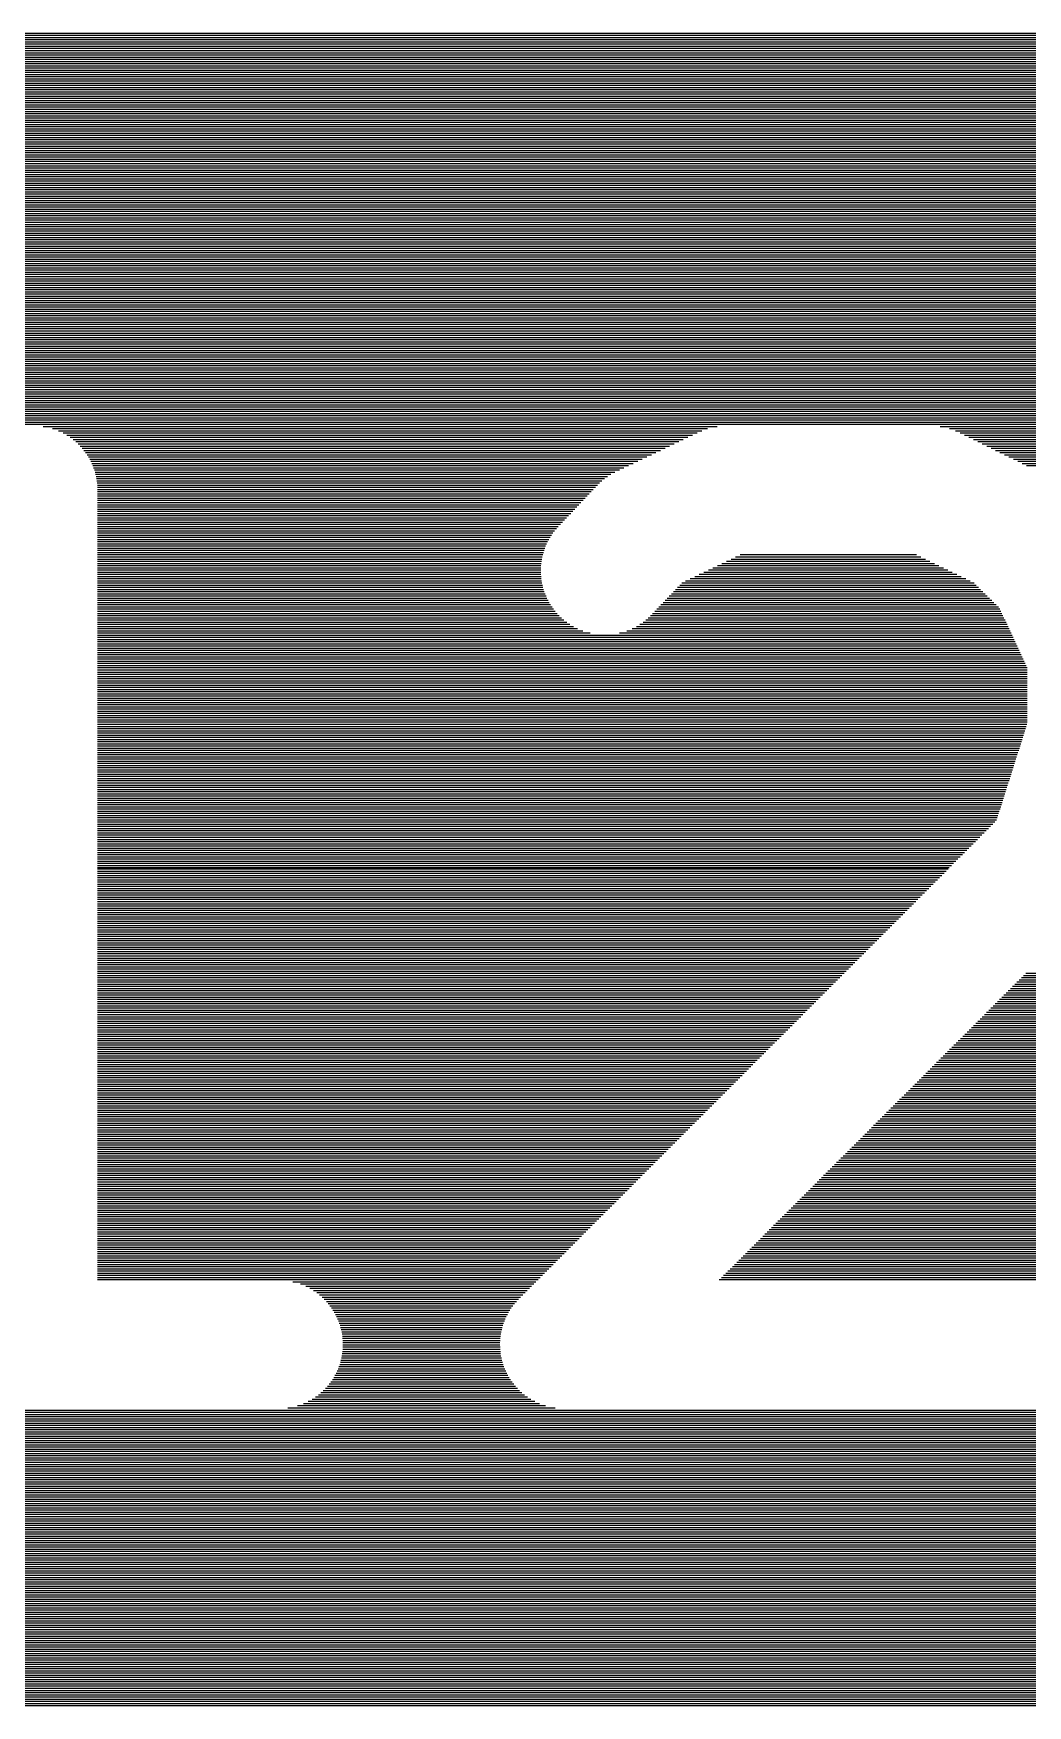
# Model space of a CAD drawing. Extents: x 0 to 5.51, y -4.5 to 2.44.
# Drawn here: x 1.506 to 2.668, y 0.486 to 2.44 of the extents above; entities that cross this region are included whole.
import ezdxf

# ---------------------------------------------------------------- set-up
doc = ezdxf.new("R2010")
doc.units = 0
doc.layers.add('Layer_1', color=7, linetype='CONTINUOUS')

msp = doc.modelspace()

# ---------------------------------------------------------------- linework, layer by layer
at = {"layer": 'Layer_1', "color": 4}
for points in [[(5.510083, 2.440439), (0.015327, 2.440439), (0.015327, 2.440439), (0.015327, 0.488576), (0.015327, 0.488576), (5.507543, 0.488576)], [(5.507543, 2.437899), (0.017867, 2.437899), (0.017867, 0.491116), (5.505003, 0.491116)], [(5.505003, 2.435359), (0.020407, 2.435359), (0.020407, 0.493656), (5.502463, 0.493656)], [(5.502463, 2.432819), (0.022947, 2.432819), (0.022947, 0.496196), (5.499923, 0.496196)], [(5.499923, 2.430279), (0.025487, 2.430279), (0.025487, 0.498736), (5.497383, 0.498736)], [(5.497383, 2.427739), (0.028027, 2.427739), (0.028027, 0.501276), (5.494843, 0.501276)], [(5.494843, 2.425199), (0.030567, 2.425199), (0.030567, 0.503816), (5.492303, 0.503816)], [(5.492303, 2.422659), (0.033107, 2.422659), (0.033107, 0.506356), (5.489763, 0.506356)], [(5.489763, 2.420119), (0.035647, 2.420119), (0.035647, 0.508896), (5.487223, 0.508896)], [(5.487223, 2.417579), (0.038187, 2.417579), (0.038187, 0.511436), (5.484683, 0.511436)], [(5.484683, 2.415039), (0.040727, 2.415039), (0.040727, 0.513976), (5.482143, 0.513976)], [(5.482143, 2.412499), (0.043267, 2.412499), (0.043267, 0.516516), (5.479603, 0.516516)], [(5.479603, 2.409959), (0.045807, 2.409959), (0.045807, 0.519056), (5.477063, 0.519056)], [(5.477063, 2.407419), (0.048347, 2.407419), (0.048347, 0.521596), (5.474523, 0.521596)], [(5.474523, 2.404879), (0.050887, 2.404879), (0.050887, 0.524136), (5.471983, 0.524136)], [(5.471983, 2.402339), (0.053427, 2.402339), (0.053427, 0.526676), (5.469443, 0.526676)], [(5.469443, 2.399799), (0.055967, 2.399799), (0.055967, 0.529216), (5.466903, 0.529216)], [(5.466903, 2.397259), (0.058507, 2.397259), (0.058507, 0.531756), (5.464363, 0.531756)], [(5.464363, 2.394719), (0.061047, 2.394719), (0.061047, 0.534296), (5.461823, 0.534296)], [(5.461823, 2.392179), (0.063587, 2.392179), (0.063587, 0.536836), (5.459283, 0.536836)], [(5.459283, 2.389639), (0.066127, 2.389639), (0.066127, 0.539376), (5.456743, 0.539376)], [(5.456743, 2.387099), (0.068667, 2.387099), (0.068667, 0.541916), (5.454203, 0.541916)], [(5.454203, 2.384559), (0.071207, 2.384559), (0.071207, 0.544456), (5.451663, 0.544456)], [(5.451663, 2.382019), (0.073747, 2.382019), (0.073747, 0.546996), (5.449123, 0.546996)], [(5.449123, 2.379479), (0.076287, 2.379479), (0.076287, 0.549536), (5.446583, 0.549536)], [(5.446583, 2.376939), (0.078827, 2.376939), (0.078827, 0.552076), (5.444043, 0.552076)], [(5.444043, 2.374399), (0.081367, 2.374399), (0.081367, 0.554616), (5.441503, 0.554616)], [(5.441503, 2.371859), (0.083907, 2.371859), (0.083907, 0.557156), (5.438963, 0.557156)], [(5.438963, 2.369319), (0.086447, 2.369319), (0.086447, 0.559696), (5.436423, 0.559696)], [(5.436423, 2.366779), (0.088987, 2.366779), (0.088987, 0.562236), (5.433883, 0.562236)], [(5.433883, 2.364239), (0.091527, 2.364239), (0.091527, 0.564776), (5.431343, 0.564776)], [(5.431343, 2.361699), (0.094067, 2.361699), (0.094067, 0.567316), (5.428803, 0.567316)], [(5.428803, 2.359159), (0.096607, 2.359159), (0.096607, 0.569856), (5.426263, 0.569856)], [(5.426263, 2.356619), (0.099147, 2.356619), (0.099147, 0.572396), (5.423723, 0.572396)], [(5.423723, 2.354079), (0.101687, 2.354079), (0.101687, 0.574936), (5.421183, 0.574936)], [(5.421183, 2.351539), (0.104227, 2.351539), (0.104227, 0.577476), (5.418643, 0.577476)], [(5.418643, 2.348999), (0.106767, 2.348999), (0.106767, 0.580016), (5.416103, 0.580016)], [(5.416103, 2.346459), (0.109307, 2.346459), (0.109307, 0.582556), (5.413563, 0.582556)], [(5.413563, 2.343919), (0.111847, 2.343919), (0.111847, 0.585096), (5.411023, 0.585096)], [(5.411023, 2.341379), (0.114387, 2.341379), (0.114387, 0.587636), (5.408483, 0.587636)], [(5.408483, 2.338839), (0.116927, 2.338839), (0.116927, 0.590176), (5.405943, 0.590176)], [(5.405943, 2.336299), (0.119467, 2.336299), (0.119467, 0.592716), (5.403403, 0.592716)], [(5.403403, 2.333759), (0.122007, 2.333759), (0.122007, 0.595256), (5.400863, 0.595256)], [(5.400863, 2.331219), (0.124547, 2.331219), (0.124547, 0.597796), (5.398323, 0.597796)], [(5.398323, 2.328679), (0.127087, 2.328679), (0.127087, 0.600336), (5.395783, 0.600336)], [(5.395783, 2.326139), (0.129627, 2.326139), (0.129627, 0.602876), (5.393243, 0.602876)], [(5.393243, 2.323599), (0.132167, 2.323599), (0.132167, 0.605416), (5.390703, 0.605416)], [(5.390703, 2.321059), (0.134707, 2.321059), (0.134707, 0.607956), (5.388163, 0.607956)], [(5.388163, 2.318519), (0.137247, 2.318519), (0.137247, 0.610496), (5.385623, 0.610496)], [(5.385623, 2.315979), (0.139787, 2.315979), (0.139787, 0.613036), (5.383083, 0.613036)], [(5.383083, 2.313439), (0.142327, 2.313439), (0.142327, 0.615576), (5.380543, 0.615576)], [(5.380543, 2.310899), (0.144867, 2.310899), (0.144867, 0.618116), (5.378003, 0.618116)], [(5.378003, 2.308359), (0.147407, 2.308359), (0.147407, 0.620656), (5.375463, 0.620656)], [(5.375463, 2.305819), (0.149947, 2.305819), (0.149947, 0.623196), (5.372923, 0.623196)], [(5.372923, 2.303279), (0.152487, 2.303279), (0.152487, 0.625736), (5.370383, 0.625736)], [(5.370383, 2.300739), (0.155027, 2.300739), (0.155027, 0.628276), (5.367843, 0.628276)], [(5.367843, 2.298199), (0.157567, 2.298199), (0.157567, 0.630816), (5.365303, 0.630816)], [(5.365303, 2.295659), (0.160107, 2.295659), (0.160107, 0.633356), (5.362763, 0.633356)], [(5.362763, 2.293119), (0.162647, 2.293119), (0.162647, 0.635896), (5.360223, 0.635896)], [(5.360223, 2.290579), (0.165187, 2.290579), (0.165187, 0.638436), (5.357683, 0.638436)], [(5.357683, 2.288039), (0.167727, 2.288039), (0.167727, 0.640976), (5.355143, 0.640976)], [(5.355143, 2.285499), (0.170267, 2.285499), (0.170267, 0.643516), (5.352603, 0.643516)], [(5.352603, 2.282959), (0.172807, 2.282959), (0.172807, 0.646056), (5.350063, 0.646056)], [(5.350063, 2.280419), (0.175347, 2.280419), (0.175347, 0.648596), (5.347523, 0.648596)], [(5.347523, 2.277879), (0.177887, 2.277879), (0.177887, 0.651136), (5.344983, 0.651136)], [(5.344983, 2.275339), (0.180427, 2.275339), (0.180427, 0.653676), (5.342443, 0.653676)], [(5.342443, 1.913897), (5.342443, 2.272799), (0.182967, 2.272799), (0.182967, 0.656216), (5.339903, 0.656216), (5.339903, 0.887277)], [(5.339903, 1.927064), (5.339903, 2.270259), (0.185507, 2.270259), (0.185507, 0.658756), (5.337363, 0.658756), (5.337363, 0.879896)], [(5.337363, 1.934445), (5.337363, 2.267719), (0.188047, 2.267719), (0.188047, 0.661296), (5.334823, 0.661296), (5.334823, 0.874272)], [(5.334823, 1.940066), (5.334823, 2.265179), (0.190587, 2.265179), (0.190587, 0.663836), (5.332283, 0.663836), (5.332283, 0.869632)], [(5.332283, 1.944707), (5.332283, 2.262639), (0.193127, 2.262639), (0.193127, 0.666376), (5.329743, 0.666376), (5.329743, 0.865652)], [(5.329743, 1.948687), (5.329743, 2.260099), (0.195667, 2.260099), (0.195667, 1.921682)], [(5.327203, 1.952182), (5.327203, 2.257559), (0.198207, 2.257559), (0.198207, 1.930955)], [(5.324663, 1.955294), (5.324663, 2.255019), (0.200747, 2.255019), (0.200747, 1.937361)], [(5.322123, 1.958093), (5.322123, 2.252479), (0.203287, 2.252479), (0.203287, 1.942472)], [(5.319583, 1.960628), (5.319583, 2.249939), (0.205827, 2.249939), (0.205827, 1.946777)], [(5.317043, 1.962934), (5.317043, 2.247399), (0.208367, 2.247399), (0.208367, 1.950521)], [(5.314503, 1.965042), (5.314503, 2.244859), (0.210907, 2.244859), (0.210907, 1.953833)], [(5.311963, 1.96697), (5.311963, 2.242319), (0.213447, 2.242319), (0.213447, 1.956797)], [(5.309423, 1.968738), (5.309423, 2.239779), (0.215987, 2.239779), (0.215987, 1.959477)], [(5.306883, 1.970351), (5.306883, 2.237239), (0.218527, 2.237239), (0.218527, 1.96191)], [(5.304343, 1.971824), (5.304343, 2.234699), (0.221067, 2.234699), (0.221067, 1.96413)], [(5.301803, 1.973173), (5.301803, 2.232159), (0.223607, 2.232159), (0.223607, 1.966157)], [(5.299263, 1.974397), (5.299263, 2.229619), (0.226147, 2.229619), (0.226147, 1.968014)], [(5.296723, 1.97551), (5.296723, 2.227079), (0.228687, 2.227079), (0.228687, 1.969713)], [(5.294183, 1.97651), (5.294183, 2.224539), (0.231227, 2.224539), (0.231227, 1.97127)], [(5.291643, 1.977407), (5.291643, 2.221999), (0.233767, 2.221999), (0.233767, 1.972693)], [(5.289103, 1.978202), (5.289103, 2.219459), (0.236307, 2.219459), (0.236307, 1.973988)], [(5.286563, 1.978898), (5.286563, 2.216919), (0.238847, 2.216919), (0.238847, 1.975167)], [(5.284023, 1.979497), (5.284023, 2.214379), (0.241387, 2.214379), (0.241387, 1.976233)], [(5.281483, 1.980008), (5.281483, 2.211839), (0.243927, 2.211839), (0.243927, 1.977191)], [(5.278943, 1.980424), (5.278943, 2.209299), (0.246467, 2.209299), (0.246467, 1.978047)], [(5.276403, 1.980752), (5.276403, 2.206759), (0.249007, 2.206759), (0.249007, 1.978801)], [(5.273863, 1.980991), (5.273863, 2.204219), (0.251547, 2.204219), (0.251547, 1.979462)], [(5.271323, 1.981146), (5.271323, 2.201679), (0.254087, 2.201679), (0.254087, 1.980028)], [(5.268783, 1.981212), (5.268783, 2.199139), (0.256627, 2.199139), (0.256627, 1.980503)], [(5.266243, 1.981192), (5.266243, 2.196599), (0.259167, 2.196599), (0.259167, 1.980887)], [(5.263703, 1.981087), (5.263703, 2.194059), (0.261707, 2.194059), (0.261707, 1.981184)], [(5.261163, 1.980897), (5.261163, 2.191519), (0.264247, 2.191519), (0.264247, 1.981392)], [(5.258623, 1.980618), (5.258623, 2.188979), (0.266787, 2.188979), (0.266787, 1.981517)], [(5.256083, 1.980252), (5.256083, 2.186439), (0.269327, 2.186439), (0.269327, 1.981552)], [(5.253543, 1.979797), (5.253543, 2.183899), (0.271867, 2.183899), (0.271867, 1.981552)], [(5.251003, 1.979254), (5.251003, 2.181359), (0.274407, 2.181359), (0.274407, 1.981552)], [(5.248463, 1.978616), (5.248463, 2.178819), (0.276947, 2.178819), (0.276947, 1.981552)], [(5.245923, 1.977882), (5.245923, 2.176279), (0.279487, 2.176279), (0.279487, 1.981552)], [(5.243383, 1.977051), (5.243383, 2.173739), (0.282027, 2.173739), (0.282027, 1.981552)], [(5.240843, 1.976119), (5.240843, 2.171199), (0.284567, 2.171199), (0.284567, 1.981552)], [(5.238303, 1.97508), (5.238303, 2.168659), (0.287107, 2.168659), (0.287107, 1.981552)], [(5.235763, 1.973932), (5.235763, 2.166119), (0.289647, 2.166119), (0.289647, 1.981552)], [(5.233223, 1.972665), (5.233223, 2.163579), (0.292187, 2.163579), (0.292187, 1.981552)], [(5.230683, 1.971275), (5.230683, 2.161039), (0.294727, 2.161039), (0.294727, 1.981552)], [(5.228143, 1.969754), (5.228143, 2.158499), (0.297267, 2.158499), (0.297267, 1.981552)], [(5.225603, 1.96809), (5.225603, 2.155959), (0.299807, 2.155959), (0.299807, 1.981552)], [(5.223063, 1.966269), (5.223063, 2.153419), (0.302347, 2.153419), (0.302347, 1.981552)], [(5.220523, 1.964283), (5.220523, 2.150879), (0.304887, 2.150879), (0.304887, 1.981552)], [(5.217983, 1.962106), (5.217983, 2.148339), (0.307427, 2.148339), (0.307427, 1.981552)], [(5.215443, 1.959721), (5.215443, 2.145799), (0.309967, 2.145799), (0.309967, 1.981552)], [(5.212903, 1.957095), (5.212903, 2.143259), (0.312507, 2.143259), (0.312507, 1.981552)], [(5.210363, 1.954191), (5.210363, 2.140719), (0.315047, 2.140719), (0.315047, 1.981552)], [(5.207823, 1.950955), (5.207823, 2.138179), (0.317587, 2.138179), (0.317587, 1.981552)], [(5.205283, 1.947321), (5.205283, 2.135639), (0.320127, 2.135639), (0.320127, 1.981552)], [(5.202743, 1.943516), (5.202743, 2.133099), (0.322667, 2.133099), (0.322667, 1.981552)], [(5.200203, 1.939711), (5.200203, 2.130559), (0.325207, 2.130559), (0.325207, 1.981552)], [(5.197663, 1.935906), (5.197663, 2.128019), (0.327747, 2.128019), (0.327747, 1.981552)], [(5.195123, 1.932101), (5.195123, 2.125479), (0.330287, 2.125479), (0.330287, 1.981552)], [(5.192583, 1.928296), (5.192583, 2.122939), (0.332827, 2.122939), (0.332827, 1.981552)], [(5.190043, 1.924491), (5.190043, 2.120399), (0.335367, 2.120399), (0.335367, 1.981552)], [(5.187503, 1.920686), (5.187503, 2.117859), (0.337907, 2.117859), (0.337907, 1.981552)], [(5.184963, 1.916881), (5.184963, 2.115319), (0.340447, 2.115319), (0.340447, 1.981552)], [(5.182423, 1.913076), (5.182423, 2.112779), (0.342987, 2.112779), (0.342987, 1.981552)], [(5.179883, 1.909269), (5.179883, 2.110239), (0.345527, 2.110239), (0.345527, 1.981552)], [(5.177343, 1.905464), (5.177343, 2.107699), (0.348067, 2.107699), (0.348067, 1.981552)], [(5.174803, 1.901659), (5.174803, 2.105159), (0.350607, 2.105159), (0.350607, 1.981552)], [(5.172263, 1.897854), (5.172263, 2.102619), (0.353147, 2.102619), (0.353147, 1.981552)], [(5.169723, 1.894049), (5.169723, 2.100079), (0.355687, 2.100079), (0.355687, 1.981552)], [(5.167183, 1.890244), (5.167183, 2.097539), (0.358227, 2.097539), (0.358227, 1.981552)], [(5.164643, 1.886439), (5.164643, 2.094999), (0.360767, 2.094999), (0.360767, 1.981552)], [(5.162103, 1.882634), (5.162103, 2.092459), (0.363307, 2.092459), (0.363307, 1.981552)], [(5.159563, 1.87883), (5.159563, 2.089919), (0.365847, 2.089919), (0.365847, 1.981552)], [(5.157023, 1.875025), (5.157023, 2.087379), (0.368387, 2.087379), (0.368387, 1.981552)], [(5.154483, 1.87122), (5.154483, 2.084839), (0.370927, 2.084839), (0.370927, 1.981552)], [(5.151943, 1.867415), (5.151943, 2.082299), (0.373467, 2.082299), (0.373467, 1.981552)], [(5.149403, 1.863607), (5.149403, 2.079759), (0.376007, 2.079759), (0.376007, 1.981552)], [(5.146863, 1.859802), (5.146863, 2.077219), (0.378547, 2.077219), (0.378547, 1.981552)], [(5.144323, 1.855998), (5.144323, 2.074679), (0.381087, 2.074679), (0.381087, 1.981552)], [(5.141783, 1.852193), (5.141783, 2.072139), (0.383627, 2.072139), (0.383627, 1.981552)], [(5.139243, 1.848388), (5.139243, 2.069599), (0.386167, 2.069599), (0.386167, 1.981552)], [(5.136703, 1.844583), (5.136703, 2.067059), (0.388707, 2.067059), (0.388707, 1.981552)], [(5.134163, 1.840778), (5.134163, 2.064519), (0.391247, 2.064519), (0.391247, 1.981552)], [(5.131623, 1.836973), (5.131623, 2.061979), (0.393787, 2.061979), (0.393787, 1.981552)], [(5.129083, 1.833168), (5.129083, 2.059439), (0.396327, 2.059439), (0.396327, 1.981552)], [(5.126543, 1.829363), (5.126543, 2.056899), (0.398867, 2.056899), (0.398867, 1.981552)], [(5.124003, 1.825558), (5.124003, 2.054359), (0.401407, 2.054359), (0.401407, 1.981552)], [(5.121463, 1.821751), (5.121463, 2.051819), (0.403947, 2.051819), (0.403947, 1.981552)], [(5.118923, 1.817946), (5.118923, 2.049279), (0.406487, 2.049279), (0.406487, 1.981552)], [(5.116383, 1.814141), (5.116383, 2.046739), (0.409027, 2.046739), (0.409027, 1.981552)], [(5.113843, 1.810336), (5.113843, 2.044199), (0.411567, 2.044199), (0.411567, 1.981552)], [(5.111303, 1.806531), (5.111303, 2.041659), (0.414107, 2.041659), (0.414107, 1.981552)], [(5.108763, 1.802726), (5.108763, 2.039119), (0.416647, 2.039119), (0.416647, 1.981552)], [(5.106223, 1.798921), (5.106223, 2.036579), (0.419187, 2.036579), (0.419187, 1.981552)], [(5.103683, 1.795116), (5.103683, 2.034039), (0.421727, 2.034039), (0.421727, 1.981552)], [(5.101143, 1.791311), (5.101143, 2.031499), (0.424267, 2.031499), (0.424267, 1.981552)], [(5.098603, 1.787506), (5.098603, 2.028959), (0.426807, 2.028959), (0.426807, 1.981552)], [(5.096063, 1.783701), (5.096063, 2.026419), (0.429347, 2.026419), (0.429347, 1.981552)], [(5.093523, 1.779897), (5.093523, 2.023879), (0.431887, 2.023879), (0.431887, 1.981552)], [(5.090983, 1.776089), (5.090983, 2.021339), (0.434427, 2.021339), (0.434427, 1.981552)], [(5.088443, 1.772284), (5.088443, 2.018799), (0.436967, 2.018799), (0.436967, 1.981552)], [(5.085903, 1.768479), (5.085903, 2.016259), (0.439507, 2.016259), (0.439507, 1.981552)], [(5.083363, 1.764674), (5.083363, 2.013719), (0.442047, 2.013719), (0.442047, 1.981552)], [(5.080823, 1.760869), (5.080823, 2.011179), (0.444587, 2.011179), (0.444587, 1.981552)], [(5.078283, 1.757065), (5.078283, 2.008639), (0.447127, 2.008639), (0.447127, 1.981552)], [(5.075743, 1.75326), (5.075743, 2.006099), (0.449667, 2.006099), (0.449667, 1.981552)], [(5.073203, 1.749455), (5.073203, 2.003559), (0.452207, 2.003559), (0.452207, 1.981552)], [(5.070663, 1.74565), (5.070663, 2.001019), (0.454747, 2.001019), (0.454747, 1.981552)], [(5.068123, 1.741845), (5.068123, 1.998479), (0.457287, 1.998479), (0.457287, 1.981552)], [(5.065583, 1.73804), (5.065583, 1.995939), (0.459827, 1.995939), (0.459827, 1.981552)], [(5.063043, 1.734232), (5.063043, 1.993399), (0.462367, 1.993399), (0.462367, 1.981552)], [(5.060503, 1.730428), (5.060503, 1.990859), (0.464907, 1.990859), (0.464907, 1.981552)], [(5.057963, 1.726623), (5.057963, 1.988319), (0.467447, 1.988319), (0.467447, 1.981552)], [(5.055423, 1.722818), (5.055423, 1.985779), (0.469987, 1.985779), (0.469987, 1.981552)], [(5.052883, 1.719013), (5.052883, 1.983239), (0.472527, 1.983239), (0.472527, 1.981552)], [(2.3053, 1.980699), (1.517409, 1.980699)], [(2.294276, 1.978159), (1.528425, 1.978159)], [(2.287344, 1.975619), (1.535357, 1.975619)], [(3.780623, 1.980699), (2.565868, 1.980699)], [(3.769599, 1.978159), (2.576892, 1.978159)], [(3.762665, 1.975619), (2.5838, 1.975619)], [(2.28184, 1.973079), (1.540749, 1.973079)], [(2.276501, 1.970539), (1.545245, 1.970539)], [(2.271164, 1.967999), (1.549124, 1.967999)], [(2.265828, 1.965459), (1.552543, 1.965459)], [(2.260491, 1.962919), (1.555596, 1.962919)], [(2.255155, 1.960379), (1.558347, 1.960379)], [(2.249816, 1.957839), (1.560843, 1.957839)], [(2.244479, 1.955299), (1.563119, 1.955299)], [(3.75728, 1.973079), (2.589261, 1.973079)], [(3.752784, 1.970539), (2.594443, 1.970539)], [(3.748898, 1.967999), (2.59965, 1.967999)], [(3.745495, 1.965459), (2.604832, 1.965459)], [(3.742421, 1.962919), (2.610039, 1.962919)], [(3.739678, 1.960379), (2.61522, 1.960379)], [(3.737189, 1.957839), (2.620427, 1.957839)], [(3.734903, 1.955299), (2.625609, 1.955299)], [(2.239143, 1.952759), (1.565197, 1.952759)], [(2.233806, 1.950219), (1.567097, 1.950219)], [(2.228467, 1.947679), (1.568839, 1.947679)], [(2.223131, 1.945139), (1.570432, 1.945139)], [(2.217794, 1.942599), (1.57189, 1.942599)], [(2.212457, 1.940059), (1.573221, 1.940059)], [(2.207118, 1.937519), (1.57443, 1.937519)], [(2.201782, 1.934979), (1.575525, 1.934979)], [(3.73282, 1.952759), (2.630816, 1.952759)], [(3.73094, 1.950219), (2.635997, 1.950219)], [(3.729188, 1.947679), (2.641204, 1.947679)], [(3.727588, 1.945139), (2.646386, 1.945139)], [(3.72614, 1.942599), (2.651593, 1.942599)], [(3.724819, 1.940059), (2.656775, 1.940059)], [(3.7236, 1.937519), (2.661982, 1.937519)], [(3.722508, 1.934979), (2.667163, 1.934979)], [(2.196445, 1.932439), (1.576513, 1.932439)], [(2.191109, 1.929899), (1.577394, 1.929899)], [(2.185831, 1.927359), (1.578176, 1.927359)], [(2.181238, 1.924819), (1.578862, 1.924819)], [(2.177289, 1.922279), (1.579454, 1.922279)], [(2.173819, 1.919739), (1.579954, 1.919739)], [(2.17072, 1.917199), (1.580363, 1.917199)], [(2.167934, 1.914659), (1.580683, 1.914659)], [(2.165406, 1.912119), (1.580914, 1.912119)], [(2.163001, 1.909579), (1.581062, 1.909579)], [(2.160596, 1.907039), (1.58112, 1.907039)], [(2.15819, 1.904499), (1.581123, 1.904499)], [(2.155788, 1.901959), (1.581123, 1.901959)], [(2.153382, 1.899419), (1.581123, 1.899419)], [(2.150977, 1.896879), (1.581123, 1.896879)], [(2.148571, 1.894339), (1.581123, 1.894339)], [(2.146166, 1.891799), (1.581123, 1.891799)], [(2.143763, 1.889259), (1.581123, 1.889259)], [(2.141358, 1.886719), (1.581123, 1.886719)], [(2.138952, 1.884179), (1.581123, 1.884179)], [(2.136547, 1.881639), (1.581123, 1.881639)], [(2.134142, 1.879099), (1.581123, 1.879099)], [(2.131736, 1.876559), (1.581123, 1.876559)], [(2.129333, 1.874019), (1.581123, 1.874019)], [(2.126928, 1.871479), (1.581123, 1.871479)], [(2.124523, 1.868939), (1.581123, 1.868939)], [(2.122117, 1.866399), (1.581123, 1.866399)], [(2.119712, 1.863859), (1.581123, 1.863859)], [(2.117416, 1.861319), (1.581123, 1.861319)], [(2.115315, 1.858779), (1.581123, 1.858779)], [(2.113392, 1.856239), (1.581123, 1.856239)], [(2.11163, 1.853699), (1.581123, 1.853699)], [(2.110019, 1.851159), (1.581123, 1.851159)], [(2.108546, 1.848619), (1.581123, 1.848619)], [(2.107202, 1.846079), (1.581123, 1.846079)], [(2.105981, 1.843539), (1.581123, 1.843539)], [(2.104873, 1.840999), (1.581123, 1.840999)], [(2.103878, 1.838459), (1.581123, 1.838459)], [(2.102986, 1.835919), (1.581123, 1.835919)], [(2.102196, 1.833379), (1.581123, 1.833379)], [(2.101503, 1.830839), (1.581123, 1.830839)], [(2.100906, 1.828299), (1.581123, 1.828299)], [(2.1004, 1.825759), (1.581123, 1.825759)], [(2.099984, 1.823219), (1.581123, 1.823219)], [(2.099659, 1.820679), (1.581123, 1.820679)], [(2.099417, 1.818139), (1.581123, 1.818139)], [(2.564547, 1.818139), (2.305706, 1.818139)], [(2.559315, 1.820679), (2.311027, 1.820679)], [(2.554067, 1.823219), (2.316349, 1.823219)], [(2.548827, 1.825759), (2.32167, 1.825759)], [(2.543587, 1.828299), (2.326991, 1.828299)], [(2.538345, 1.830839), (2.332312, 1.830839)], [(2.099265, 1.815599), (1.581123, 1.815599)], [(2.099199, 1.813059), (1.581123, 1.813059)], [(2.099217, 1.810519), (1.581123, 1.810519)], [(2.099321, 1.807979), (1.581123, 1.807979)], [(2.099509, 1.805439), (1.581123, 1.805439)], [(2.099786, 1.802899), (1.581123, 1.802899)], [(2.100149, 1.800359), (1.581123, 1.800359)], [(2.601225, 1.800359), (2.268454, 1.800359)], [(2.595992, 1.802899), (2.273776, 1.802899)], [(2.59076, 1.805439), (2.279097, 1.805439)], [(2.585502, 1.807979), (2.284421, 1.807979)], [(2.58027, 1.810519), (2.289742, 1.810519)], [(2.575037, 1.813059), (2.295063, 1.813059)], [(2.56978, 1.815599), (2.300385, 1.815599)], [(2.100603, 1.797819), (1.581123, 1.797819)], [(2.101147, 1.795279), (1.581123, 1.795279)], [(2.101785, 1.792739), (1.581123, 1.792739)], [(2.102516, 1.790199), (1.581123, 1.790199)], [(2.103347, 1.787659), (1.581123, 1.787659)], [(2.104281, 1.785119), (1.581123, 1.785119)], [(2.10532, 1.782579), (1.581123, 1.782579)], [(2.106473, 1.780039), (1.581123, 1.780039)], [(2.623729, 1.780039), (2.246989, 1.780039)], [(2.621138, 1.782579), (2.249425, 1.782579)], [(2.618573, 1.785119), (2.25186, 1.785119)], [(2.615982, 1.787659), (2.254296, 1.787659)], [(2.613391, 1.790199), (2.256732, 1.790199)], [(2.610801, 1.792739), (2.259168, 1.792739)], [(2.608235, 1.795279), (2.261604, 1.795279)], [(2.605644, 1.797819), (2.26404, 1.797819)], [(2.107743, 1.777499), (1.581123, 1.777499)], [(2.109138, 1.774959), (1.581123, 1.774959)], [(2.110664, 1.772419), (1.581123, 1.772419)], [(2.112336, 1.769879), (1.581123, 1.769879)], [(2.114162, 1.767339), (1.581123, 1.767339)], [(2.116156, 1.764799), (1.581123, 1.764799)], [(2.118338, 1.762259), (1.581123, 1.762259)], [(2.120728, 1.759719), (1.581123, 1.759719)], [(2.639477, 1.759719), (2.227497, 1.759719)], [(2.638309, 1.762259), (2.22994, 1.762259)], [(2.637115, 1.764799), (2.232376, 1.764799)], [(2.635921, 1.767339), (2.234812, 1.767339)], [(2.634067, 1.769879), (2.237248, 1.769879)], [(2.631476, 1.772419), (2.239684, 1.772419)], [(2.628911, 1.774959), (2.24212, 1.774959)], [(2.62632, 1.777499), (2.244553, 1.777499)], [(2.123354, 1.757179), (1.581123, 1.757179)], [(2.12626, 1.754639), (1.581123, 1.754639)], [(2.129496, 1.752099), (1.581123, 1.752099)], [(2.133141, 1.749559), (1.581123, 1.749559)], [(2.137319, 1.747019), (1.581123, 1.747019)], [(2.142247, 1.744479), (1.581123, 1.744479)], [(2.148348, 1.741939), (1.581123, 1.741939)], [(2.647783, 1.741939), (2.199864, 1.741939)], [(2.646589, 1.744479), (2.205973, 1.744479)], [(2.645421, 1.747019), (2.210905, 1.747019)], [(2.644227, 1.749559), (2.215086, 1.749559)], [(2.643033, 1.752099), (2.218734, 1.752099)], [(2.641865, 1.754639), (2.221967, 1.754639)], [(2.640671, 1.757179), (2.22487, 1.757179)], [(2.156837, 1.739399), (1.581123, 1.739399)], [(2.650145, 1.736859), (1.581123, 1.736859)], [(2.651339, 1.734319), (1.581123, 1.734319)], [(2.652533, 1.731779), (1.581123, 1.731779)], [(2.653701, 1.729239), (1.581123, 1.729239)], [(2.654895, 1.726699), (1.581123, 1.726699)], [(2.656089, 1.724159), (1.581123, 1.724159)], [(2.657257, 1.721619), (1.581123, 1.721619)], [(2.648977, 1.739399), (2.191365, 1.739399)], [(2.658451, 1.719079), (1.581123, 1.719079)], [(2.659645, 1.716539), (1.581123, 1.716539)], [(2.660813, 1.713999), (1.581123, 1.713999)], [(2.662007, 1.711459), (1.581123, 1.711459)], [(2.663201, 1.708919), (1.581123, 1.708919)], [(2.664369, 1.706379), (1.581123, 1.706379)], [(2.665563, 1.703839), (1.581123, 1.703839)], [(2.666757, 1.701299), (1.581123, 1.701299)], [(2.667874, 1.698759), (1.581123, 1.698759)], [(2.667874, 1.696219), (1.581123, 1.696219)], [(2.667874, 1.693679), (1.581123, 1.693679)], [(2.667874, 1.691139), (1.581123, 1.691139)], [(2.667874, 1.688599), (1.581123, 1.688599)], [(2.667874, 1.686059), (1.581123, 1.686059)], [(2.667874, 1.683519), (1.581123, 1.683519)], [(2.667874, 1.680979), (1.581123, 1.680979)], [(2.667874, 1.678439), (1.581123, 1.678439)], [(2.667874, 1.675899), (1.581123, 1.675899)], [(2.667874, 1.673359), (1.581123, 1.673359)], [(2.667874, 1.670819), (1.581123, 1.670819)], [(2.667874, 1.668279), (1.581123, 1.668279)], [(2.667874, 1.665739), (1.581123, 1.665739)], [(2.667874, 1.663199), (1.581123, 1.663199)], [(2.667874, 1.660659), (1.581123, 1.660659)], [(2.667874, 1.658119), (1.581123, 1.658119)], [(2.667874, 1.655579), (1.581123, 1.655579)], [(2.667874, 1.653039), (1.581123, 1.653039)], [(2.667874, 1.650499), (1.581123, 1.650499)], [(2.667874, 1.647959), (1.581123, 1.647959)], [(2.667874, 1.645419), (1.581123, 1.645419)], [(2.667874, 1.642879), (1.581123, 1.642879)], [(2.667874, 1.640339), (1.581123, 1.640339)], [(2.667874, 1.637799), (1.581123, 1.637799)], [(2.667874, 1.635259), (1.581123, 1.635259)], [(2.667544, 1.632719), (1.581123, 1.632719)], [(2.666731, 1.630179), (1.581123, 1.630179)], [(2.665919, 1.627639), (1.581123, 1.627639)], [(2.665106, 1.625099), (1.581123, 1.625099)], [(2.664318, 1.622559), (1.581123, 1.622559)], [(2.663506, 1.620019), (1.581123, 1.620019)], [(2.662693, 1.617479), (1.581123, 1.617479)], [(2.66188, 1.614939), (1.581123, 1.614939)], [(2.661067, 1.612399), (1.581123, 1.612399)], [(2.66028, 1.609859), (1.581123, 1.609859)], [(2.659467, 1.607319), (1.581123, 1.607319)], [(2.658654, 1.604779), (1.581123, 1.604779)], [(2.657841, 1.602239), (1.581123, 1.602239)], [(2.657029, 1.599699), (1.581123, 1.599699)], [(2.656216, 1.597159), (1.581123, 1.597159)], [(2.655428, 1.594619), (1.581123, 1.594619)], [(2.654616, 1.592079), (1.581123, 1.592079)], [(2.653803, 1.589539), (1.581123, 1.589539)], [(2.65299, 1.586999), (1.581123, 1.586999)], [(2.652177, 1.584459), (1.581123, 1.584459)], [(2.65139, 1.581919), (1.581123, 1.581919)], [(2.650577, 1.579379), (1.581123, 1.579379)], [(2.649764, 1.576839), (1.581123, 1.576839)], [(2.648951, 1.574299), (1.581123, 1.574299)], [(2.648139, 1.571759), (1.581123, 1.571759)], [(2.647326, 1.569219), (1.581123, 1.569219)], [(2.646538, 1.566679), (1.581123, 1.566679)], [(2.645726, 1.564139), (1.581123, 1.564139)], [(2.644913, 1.561599), (1.581123, 1.561599)], [(2.6441, 1.559059), (1.581123, 1.559059)], [(2.643287, 1.556519), (1.581123, 1.556519)], [(2.6425, 1.553979), (1.581123, 1.553979)], [(2.641687, 1.551439), (1.581123, 1.551439)], [(2.640874, 1.548899), (1.581123, 1.548899)], [(2.640061, 1.546359), (1.581123, 1.546359)], [(2.639249, 1.543819), (1.581123, 1.543819)], [(2.638436, 1.541279), (1.581123, 1.541279)], [(2.637648, 1.538739), (1.581123, 1.538739)], [(2.636836, 1.536199), (1.581123, 1.536199)], [(2.636023, 1.533659), (1.581123, 1.533659)], [(2.63521, 1.531119), (1.581123, 1.531119)], [(2.634397, 1.528579), (1.581123, 1.528579)], [(2.63361, 1.526039), (1.581123, 1.526039)], [(2.632797, 1.523499), (1.581123, 1.523499)], [(2.631984, 1.520959), (1.581123, 1.520959)], [(2.630028, 1.518419), (1.581123, 1.518419)], [(2.627514, 1.515879), (1.581123, 1.515879)], [(2.624974, 1.513339), (1.581123, 1.513339)], [(2.622434, 1.510799), (1.581123, 1.510799)], [(2.619894, 1.508259), (1.581123, 1.508259)], [(2.617354, 1.505719), (1.581123, 1.505719)], [(2.614814, 1.503179), (1.581123, 1.503179)], [(2.612274, 1.500639), (1.581123, 1.500639)], [(2.609734, 1.498099), (1.581123, 1.498099)], [(2.607194, 1.495559), (1.581123, 1.495559)], [(2.604654, 1.493019), (1.581123, 1.493019)], [(2.602114, 1.490479), (1.581123, 1.490479)], [(2.599599, 1.487939), (1.581123, 1.487939)], [(2.597059, 1.485399), (1.581123, 1.485399)], [(2.594519, 1.482859), (1.581123, 1.482859)], [(2.591979, 1.480319), (1.581123, 1.480319)], [(2.589439, 1.477779), (1.581123, 1.477779)], [(2.586899, 1.475239), (1.581123, 1.475239)], [(2.584359, 1.472699), (1.581123, 1.472699)], [(2.581819, 1.470159), (1.581123, 1.470159)], [(2.579279, 1.467619), (1.581123, 1.467619)], [(2.576739, 1.465079), (1.581123, 1.465079)], [(1.581123, 1.463936), (2.575596, 1.463936)], [(1.581123, 1.461396), (2.573082, 1.461396)], [(1.581123, 1.458856), (2.570542, 1.458856)], [(1.581123, 1.456316), (2.568002, 1.456316)], [(1.581123, 1.453776), (2.565462, 1.453776)], [(1.581123, 1.451236), (2.562922, 1.451236)], [(1.581123, 1.448696), (2.560382, 1.448696)], [(1.581123, 1.446156), (2.557842, 1.446156)], [(1.581123, 1.443616), (2.555307, 1.443616)], [(1.581123, 1.441076), (2.552769, 1.441076)], [(1.581123, 1.438536), (2.550232, 1.438536)], [(1.581123, 1.435996), (2.547694, 1.435996)], [(1.581123, 1.433456), (2.545157, 1.433456)], [(1.581123, 1.430916), (2.542619, 1.430916)], [(1.581123, 1.428376), (2.540079, 1.428376)], [(1.581123, 1.425836), (2.537542, 1.425836)], [(1.581123, 1.423296), (2.535004, 1.423296)], [(1.581123, 1.420756), (2.532467, 1.420756)], [(1.581123, 1.418216), (2.529929, 1.418216)], [(1.581123, 1.415676), (2.527392, 1.415676)], [(1.581123, 1.413136), (2.524855, 1.413136)], [(1.581123, 1.410596), (2.522317, 1.410596)], [(1.581123, 1.408056), (2.51978, 1.408056)], [(1.581123, 1.405516), (2.517242, 1.405516)], [(1.581123, 1.402976), (2.514705, 1.402976)], [(1.581123, 1.400436), (2.512167, 1.400436)], [(1.581123, 1.397896), (2.50963, 1.397896)], [(1.581123, 1.395356), (2.507092, 1.395356)], [(1.581123, 1.392816), (2.504552, 1.392816)], [(1.581123, 1.390276), (2.502015, 1.390276)], [(1.581123, 1.387736), (2.499477, 1.387736)], [(1.581123, 1.385196), (2.49694, 1.385196)], [(1.581123, 1.382656), (2.494403, 1.382656)], [(1.581123, 1.380116), (2.491865, 1.380116)], [(1.581123, 1.377576), (2.489328, 1.377576)], [(1.581123, 1.375036), (2.48679, 1.375036)], [(1.581123, 1.372496), (2.484253, 1.372496)], [(1.581123, 1.369956), (2.481715, 1.369956)], [(1.581123, 1.367416), (2.479178, 1.367416)], [(1.581123, 1.364876), (2.47664, 1.364876)], [(1.581123, 1.362336), (2.474103, 1.362336)], [(1.581123, 1.359796), (2.471563, 1.359796)], [(1.581123, 1.357256), (2.469025, 1.357256)], [(1.581123, 1.354716), (2.466488, 1.354716)], [(1.581123, 1.352176), (2.46395, 1.352176)], [(1.581123, 1.349636), (2.461413, 1.349636)], [(1.581123, 1.347096), (2.458876, 1.347096)], [(1.581123, 1.344556), (2.456338, 1.344556)], [(1.581123, 1.342016), (2.453801, 1.342016)], [(1.581123, 1.339476), (2.451263, 1.339476)], [(1.581123, 1.336936), (2.448726, 1.336936)], [(1.581123, 1.334396), (2.446188, 1.334396)], [(1.581123, 1.331856), (2.443651, 1.331856)], [(1.581123, 1.329316), (2.441113, 1.329316)], [(2.65332, 1.329316), (4.001654, 1.329316)], [(2.65586, 1.331856), (4.001654, 1.331856)], [(2.6584, 1.334396), (4.001654, 1.334396)], [(2.66094, 1.336936), (4.001654, 1.336936)], [(2.66348, 1.339476), (4.001654, 1.339476)], [(2.66602, 1.342016), (4.001654, 1.342016)], [(1.581123, 1.326776), (2.438576, 1.326776)], [(1.581123, 1.324236), (2.436036, 1.324236)], [(1.581123, 1.321696), (2.433498, 1.321696)], [(1.581123, 1.319156), (2.430961, 1.319156)], [(1.581123, 1.316616), (2.428423, 1.316616)], [(1.581123, 1.314076), (2.425886, 1.314076)], [(1.581123, 1.311536), (2.423349, 1.311536)], [(2.63554, 1.311536), (4.001654, 1.311536)], [(2.63808, 1.314076), (4.001654, 1.314076)], [(2.64062, 1.316616), (4.001654, 1.316616)], [(2.64316, 1.319156), (4.001654, 1.319156)], [(2.6457, 1.321696), (4.001654, 1.321696)], [(2.64824, 1.324236), (4.001654, 1.324236)], [(2.65078, 1.326776), (4.001654, 1.326776)], [(0.345527, 1.308208), (0.345527, 0.818776), (2.858908, 0.818776)], [(0.348067, 1.308208), (0.348067, 0.821316), (2.859187, 0.821316)], [(0.350607, 1.308208), (0.350607, 0.823856), (2.859568, 0.823856)], [(0.353147, 1.308208), (0.353147, 0.826396), (2.860051, 0.826396)], [(0.355687, 1.308208), (0.355687, 0.828936), (2.860584, 0.828936)], [(0.358227, 1.308208), (0.358227, 0.831476), (2.861245, 0.831476)], [(1.581123, 1.308996), (2.420811, 1.308996)], [(1.581123, 1.306456), (2.418274, 1.306456)], [(1.581123, 1.303916), (2.415736, 1.303916)], [(1.581123, 1.301376), (2.413199, 1.301376)], [(1.581123, 1.298836), (2.410661, 1.298836)], [(1.581123, 1.296296), (2.408124, 1.296296)], [(1.581123, 1.293756), (2.405586, 1.293756)], [(1.581123, 1.291216), (2.403049, 1.291216)], [(2.61522, 1.291216), (4.001654, 1.291216)], [(2.61776, 1.293756), (4.001654, 1.293756)], [(2.6203, 1.296296), (4.001654, 1.296296)], [(2.62284, 1.298836), (4.001654, 1.298836)], [(2.62538, 1.301376), (4.001654, 1.301376)], [(2.62792, 1.303916), (4.001654, 1.303916)], [(2.63046, 1.306456), (4.001654, 1.306456)], [(2.633, 1.308996), (4.001654, 1.308996)], [(1.581123, 1.288676), (2.400509, 1.288676)], [(1.581123, 1.286136), (2.397971, 1.286136)], [(1.581123, 1.283596), (2.395434, 1.283596)], [(1.581123, 1.281056), (2.392896, 1.281056)], [(1.581123, 1.278516), (2.390359, 1.278516)], [(1.581123, 1.275976), (2.387822, 1.275976)], [(1.581123, 1.273436), (2.385284, 1.273436)], [(1.581123, 1.270896), (2.382747, 1.270896)], [(2.5949, 1.270896), (4.001654, 1.270896)], [(2.59744, 1.273436), (4.001654, 1.273436)], [(2.59998, 1.275976), (4.001654, 1.275976)], [(2.60252, 1.278516), (4.001654, 1.278516)], [(2.60506, 1.281056), (4.001654, 1.281056)], [(2.6076, 1.283596), (4.001654, 1.283596)], [(2.61014, 1.286136), (4.001654, 1.286136)], [(2.61268, 1.288676), (4.001654, 1.288676)], [(1.581123, 1.268356), (2.380209, 1.268356)], [(1.581123, 1.265816), (2.377672, 1.265816)], [(1.581123, 1.263276), (2.375134, 1.263276)], [(1.581123, 1.260736), (2.372597, 1.260736)], [(1.581123, 1.258196), (2.370059, 1.258196)], [(1.581123, 1.255656), (2.367519, 1.255656)], [(1.581123, 1.253116), (2.364982, 1.253116)], [(2.57712, 1.253116), (4.001654, 1.253116)], [(2.57966, 1.255656), (4.001654, 1.255656)], [(2.5822, 1.258196), (4.001654, 1.258196)], [(2.58474, 1.260736), (4.001654, 1.260736)], [(2.58728, 1.263276), (4.001654, 1.263276)], [(2.58982, 1.265816), (4.001654, 1.265816)], [(2.59236, 1.268356), (4.001654, 1.268356)], [(1.581123, 1.250576), (2.362444, 1.250576)], [(1.581123, 1.248036), (2.359907, 1.248036)], [(1.581123, 1.245496), (2.35737, 1.245496)], [(1.581123, 1.242956), (2.354832, 1.242956)], [(1.581123, 1.240416), (2.352295, 1.240416)], [(1.581123, 1.237876), (2.349757, 1.237876)], [(1.581123, 1.235336), (2.34722, 1.235336)], [(1.581123, 1.232796), (2.344682, 1.232796)], [(2.5568, 1.232796), (4.001654, 1.232796)], [(2.55934, 1.235336), (4.001654, 1.235336)], [(2.56188, 1.237876), (4.001654, 1.237876)], [(2.56442, 1.240416), (4.001654, 1.240416)], [(2.56696, 1.242956), (4.001654, 1.242956)], [(2.5695, 1.245496), (4.001654, 1.245496)], [(2.57204, 1.248036), (4.001654, 1.248036)], [(2.57458, 1.250576), (4.001654, 1.250576)], [(1.581123, 1.230256), (2.342145, 1.230256)], [(1.581123, 1.227716), (2.339607, 1.227716)], [(1.581123, 1.225176), (2.33707, 1.225176)], [(1.581123, 1.222636), (2.334532, 1.222636)], [(1.581123, 1.220096), (2.331992, 1.220096)], [(1.581123, 1.217556), (2.329455, 1.217556)], [(1.581123, 1.215016), (2.326917, 1.215016)], [(1.581123, 1.212476), (2.32438, 1.212476)], [(2.536488, 1.212476), (4.001654, 1.212476)], [(2.539028, 1.215016), (4.001654, 1.215016)], [(2.541568, 1.217556), (4.001654, 1.217556)], [(2.544108, 1.220096), (4.001654, 1.220096)], [(2.546648, 1.222636), (4.001654, 1.222636)], [(2.549188, 1.225176), (4.001654, 1.225176)], [(2.551728, 1.227716), (4.001654, 1.227716)], [(2.554268, 1.230256), (4.001654, 1.230256)], [(1.581123, 1.209936), (2.321843, 1.209936)], [(1.581123, 1.207396), (2.319305, 1.207396)], [(1.581123, 1.204856), (2.316768, 1.204856)], [(1.581123, 1.202316), (2.31423, 1.202316)], [(1.581123, 1.199776), (2.311693, 1.199776)], [(1.581123, 1.197236), (2.309155, 1.197236)], [(1.581123, 1.194696), (2.306618, 1.194696)], [(2.51871, 1.194696), (4.001654, 1.194696)], [(2.52125, 1.197236), (4.001654, 1.197236)], [(2.52379, 1.199776), (4.001654, 1.199776)], [(2.52633, 1.202316), (4.001654, 1.202316)], [(2.528868, 1.204856), (4.001654, 1.204856)], [(2.531408, 1.207396), (4.001654, 1.207396)], [(2.533948, 1.209936), (4.001654, 1.209936)], [(1.581123, 1.192156), (2.30408, 1.192156)], [(1.581123, 1.189616), (2.301543, 1.189616)], [(1.581123, 1.187076), (2.299003, 1.187076)], [(1.581123, 1.184536), (2.296465, 1.184536)], [(1.581123, 1.181996), (2.293928, 1.181996)], [(1.581123, 1.179456), (2.29139, 1.179456)], [(1.581123, 1.176916), (2.288853, 1.176916)], [(1.581123, 1.174376), (2.286316, 1.174376)], [(2.49839, 1.174376), (4.001654, 1.174376)], [(2.50093, 1.176916), (4.001654, 1.176916)], [(2.50347, 1.179456), (4.001654, 1.179456)], [(2.50601, 1.181996), (4.001654, 1.181996)], [(2.50855, 1.184536), (4.001654, 1.184536)], [(2.51109, 1.187076), (4.001654, 1.187076)], [(2.51363, 1.189616), (4.001654, 1.189616)], [(2.51617, 1.192156), (4.001654, 1.192156)], [(1.581123, 1.171836), (2.283778, 1.171836)], [(1.581123, 1.169296), (2.281241, 1.169296)], [(1.581123, 1.166756), (2.278703, 1.166756)], [(1.581123, 1.164216), (2.276166, 1.164216)], [(1.581123, 1.161676), (2.273628, 1.161676)], [(1.581123, 1.159136), (2.271091, 1.159136)], [(1.581123, 1.156596), (2.268553, 1.156596)], [(1.581123, 1.154056), (2.266016, 1.154056)], [(2.47807, 1.154056), (4.001654, 1.154056)], [(2.48061, 1.156596), (4.001654, 1.156596)], [(2.48315, 1.159136), (4.001654, 1.159136)], [(2.48569, 1.161676), (4.001654, 1.161676)], [(2.48823, 1.164216), (4.001654, 1.164216)], [(2.49077, 1.166756), (4.001654, 1.166756)], [(2.49331, 1.169296), (4.001654, 1.169296)], [(2.49585, 1.171836), (4.001654, 1.171836)], [(1.581123, 1.151516), (2.263476, 1.151516)], [(1.581123, 1.148976), (2.260938, 1.148976)], [(1.581123, 1.146436), (2.258401, 1.146436)], [(1.581123, 1.143896), (2.255863, 1.143896)], [(1.581123, 1.141356), (2.253326, 1.141356)], [(1.581123, 1.138816), (2.250789, 1.138816)], [(1.581123, 1.136276), (2.248251, 1.136276)], [(1.581123, 1.133736), (2.245714, 1.133736)], [(2.45775, 1.133736), (4.001654, 1.133736)], [(2.46029, 1.136276), (4.001654, 1.136276)], [(2.46283, 1.138816), (4.001654, 1.138816)], [(2.46537, 1.141356), (4.001654, 1.141356)], [(2.46791, 1.143896), (4.001654, 1.143896)], [(2.47045, 1.146436), (4.001654, 1.146436)], [(2.47299, 1.148976), (4.001654, 1.148976)], [(2.47553, 1.151516), (4.001654, 1.151516)], [(1.581123, 1.131196), (2.243176, 1.131196)], [(1.581123, 1.128656), (2.240639, 1.128656)], [(1.581123, 1.126116), (2.238101, 1.126116)], [(1.581123, 1.123576), (2.235564, 1.123576)], [(1.581123, 1.121036), (2.233026, 1.121036)], [(1.581123, 1.118496), (2.230489, 1.118496)], [(1.581123, 1.115956), (2.227949, 1.115956)], [(2.43997, 1.115956), (4.001654, 1.115956)], [(2.44251, 1.118496), (4.001654, 1.118496)], [(2.44505, 1.121036), (4.001654, 1.121036)], [(2.44759, 1.123576), (4.001654, 1.123576)], [(2.45013, 1.126116), (4.001654, 1.126116)], [(2.45267, 1.128656), (4.001654, 1.128656)], [(2.45521, 1.131196), (4.001654, 1.131196)], [(1.581123, 1.113416), (2.225411, 1.113416)], [(1.581123, 1.110876), (2.222874, 1.110876)], [(1.581123, 1.108336), (2.220337, 1.108336)], [(1.581123, 1.105796), (2.217799, 1.105796)], [(1.581123, 1.103256), (2.215262, 1.103256)], [(1.581123, 1.100716), (2.212724, 1.100716)], [(1.581123, 1.098176), (2.210187, 1.098176)], [(1.581123, 1.095636), (2.207649, 1.095636)], [(2.41965, 1.095636), (4.001654, 1.095636)], [(2.42219, 1.098176), (4.001654, 1.098176)], [(2.42473, 1.100716), (4.001654, 1.100716)], [(2.42727, 1.103256), (4.001654, 1.103256)], [(2.42981, 1.105796), (4.001654, 1.105796)], [(2.43235, 1.108336), (4.001654, 1.108336)], [(2.43489, 1.110876), (4.001654, 1.110876)], [(2.43743, 1.113416), (4.001654, 1.113416)], [(1.581123, 1.093096), (2.205112, 1.093096)], [(1.581123, 1.090556), (2.202574, 1.090556)], [(1.581123, 1.088016), (2.200037, 1.088016)], [(1.581123, 1.085476), (2.197499, 1.085476)], [(1.581123, 1.082936), (2.194959, 1.082936)], [(1.581123, 1.080396), (2.192422, 1.080396)], [(1.581123, 1.077856), (2.189884, 1.077856)], [(1.581123, 1.075316), (2.187347, 1.075316)], [(2.39933, 1.075316), (4.001654, 1.075316)], [(2.40187, 1.077856), (4.001654, 1.077856)], [(2.40441, 1.080396), (4.001654, 1.080396)], [(2.40695, 1.082936), (4.001654, 1.082936)], [(2.40949, 1.085476), (4.001654, 1.085476)], [(2.41203, 1.088016), (4.001654, 1.088016)], [(2.41457, 1.090556), (4.001654, 1.090556)], [(2.41711, 1.093096), (4.001654, 1.093096)], [(1.581123, 1.072776), (2.18481, 1.072776)], [(1.581123, 1.070236), (2.182272, 1.070236)], [(1.581123, 1.067696), (2.179735, 1.067696)], [(1.581123, 1.065156), (2.177197, 1.065156)], [(1.581123, 1.062616), (2.17466, 1.062616)], [(1.581123, 1.060076), (2.172122, 1.060076)], [(1.581123, 1.057536), (2.169585, 1.057536)], [(2.38155, 1.057536), (4.001654, 1.057536)], [(2.38409, 1.060076), (4.001654, 1.060076)], [(2.38663, 1.062616), (4.001654, 1.062616)], [(2.38917, 1.065156), (4.001654, 1.065156)], [(2.39171, 1.067696), (4.001654, 1.067696)], [(2.39425, 1.070236), (4.001654, 1.070236)], [(2.39679, 1.072776), (4.001654, 1.072776)], [(1.581123, 1.054996), (2.167047, 1.054996)], [(1.581123, 1.052456), (2.16451, 1.052456)], [(1.581123, 1.049916), (2.161972, 1.049916)], [(1.581123, 1.047376), (2.159432, 1.047376)], [(1.581123, 1.044836), (2.156895, 1.044836)], [(1.581123, 1.042296), (2.154357, 1.042296)], [(1.581123, 1.039756), (2.15182, 1.039756)], [(1.581123, 1.037216), (2.149283, 1.037216)], [(2.36123, 1.037216), (4.001654, 1.037216)], [(2.36377, 1.039756), (4.001654, 1.039756)], [(2.36631, 1.042296), (4.001654, 1.042296)], [(2.36885, 1.044836), (4.001654, 1.044836)], [(2.37139, 1.047376), (4.001654, 1.047376)], [(2.37393, 1.049916), (4.001654, 1.049916)], [(2.37647, 1.052456), (4.001654, 1.052456)], [(2.37901, 1.054996), (4.001654, 1.054996)], [(1.581123, 1.034676), (2.146745, 1.034676)], [(1.581123, 1.032136), (2.144208, 1.032136)], [(1.581123, 1.029596), (2.14167, 1.029596)], [(1.581123, 1.027056), (2.139133, 1.027056)], [(1.581123, 1.024516), (2.136595, 1.024516)], [(1.581123, 1.021976), (2.134058, 1.021976)], [(1.581123, 1.019436), (2.13152, 1.019436)], [(1.581123, 1.016896), (2.128983, 1.016896)], [(2.34091, 1.016896), (4.001654, 1.016896)], [(2.34345, 1.019436), (4.001654, 1.019436)], [(2.34599, 1.021976), (4.001654, 1.021976)], [(2.34853, 1.024516), (4.001654, 1.024516)], [(2.35107, 1.027056), (4.001654, 1.027056)], [(2.35361, 1.029596), (4.001654, 1.029596)], [(2.35615, 1.032136), (4.001654, 1.032136)], [(2.35869, 1.034676), (4.001654, 1.034676)], [(1.581123, 1.014356), (2.126445, 1.014356)], [(1.581123, 1.011816), (2.123905, 1.011816)], [(1.581123, 1.009276), (2.121368, 1.009276)], [(1.581123, 1.006736), (2.118831, 1.006736)], [(1.581123, 1.004196), (2.116293, 1.004196)], [(1.581123, 1.001656), (2.113756, 1.001656)], [(1.581123, 0.999116), (2.111218, 0.999116)], [(2.32313, 0.999116), (4.001654, 0.999116)], [(2.32567, 1.001656), (4.001654, 1.001656)], [(2.32821, 1.004196), (4.001654, 1.004196)], [(2.33075, 1.006736), (4.001654, 1.006736)], [(2.33329, 1.009276), (4.001654, 1.009276)], [(2.33583, 1.011816), (4.001654, 1.011816)], [(2.33837, 1.014356), (4.001654, 1.014356)], [(1.581123, 0.996576), (2.108681, 0.996576)], [(1.581123, 0.994036), (2.106143, 0.994036)], [(1.581123, 0.991496), (2.103606, 0.991496)], [(1.581123, 0.988956), (2.101068, 0.988956)], [(1.581123, 0.986416), (2.098531, 0.986416)], [(1.581123, 0.983876), (2.095993, 0.983876)], [(1.809453, 0.981336), (2.093456, 0.981336)], [(1.818206, 0.978796), (2.090916, 0.978796)], [(2.30789, 0.983876), (4.001654, 0.983876)], [(2.31043, 0.986416), (4.001654, 0.986416)], [(2.31297, 0.988956), (4.001654, 0.988956)], [(2.31551, 0.991496), (4.001654, 0.991496)], [(2.31805, 0.994036), (4.001654, 0.994036)], [(2.32059, 0.996576), (4.001654, 0.996576)], [(1.824409, 0.976256), (2.088378, 0.976256)], [(1.829395, 0.973716), (2.085841, 0.973716)], [(1.833619, 0.971176), (2.083304, 0.971176)], [(1.837299, 0.968636), (2.080766, 0.968636)], [(1.840563, 0.966096), (2.078229, 0.966096)], [(1.843492, 0.963556), (2.075691, 0.963556)], [(1.846141, 0.961016), (2.073154, 0.961016)], [(1.848549, 0.958476), (2.070758, 0.958476)], [(1.850749, 0.955936), (2.068572, 0.955936)], [(1.852758, 0.953396), (2.066573, 0.953396)], [(1.854599, 0.950856), (2.064741, 0.950856)], [(1.856286, 0.948316), (2.063067, 0.948316)], [(1.85783, 0.945776), (2.061536, 0.945776)], [(1.85924, 0.943236), (2.060134, 0.943236)], [(1.860525, 0.940696), (2.058859, 0.940696)], [(1.861691, 0.938156), (2.0577, 0.938156)], [(1.862745, 0.935616), (2.056654, 0.935616)], [(1.863693, 0.933076), (2.055714, 0.933076)], [(1.864536, 0.930536), (2.054878, 0.930536)], [(1.865278, 0.927996), (2.054139, 0.927996)], [(1.865925, 0.925456), (2.053494, 0.925456)], [(1.866479, 0.922916), (2.052945, 0.922916)], [(1.866939, 0.920376), (2.052486, 0.920376)], [(1.867312, 0.917836), (2.052115, 0.917836)], [(1.867482, 0.900056), (2.05196, 0.900056)], [(1.867594, 0.915296), (2.051833, 0.915296)], [(1.867716, 0.902596), (2.051721, 0.902596)], [(1.867792, 0.912756), (2.05164, 0.912756)], [(1.867863, 0.905136), (2.051571, 0.905136)], [(1.867901, 0.910216), (2.051531, 0.910216)], [(1.867927, 0.907676), (2.051508, 0.907676)], [(0.195667, 0.893096), (0.195667, 0.668916), (5.327203, 0.668916), (5.327203, 0.862157)], [(0.198207, 0.883833), (0.198207, 0.671456), (5.324663, 0.671456), (5.324663, 0.859045)], [(0.340447, 0.885461), (0.340447, 0.813696), (2.858603, 0.813696)], [(0.342987, 0.896017), (0.342987, 0.816236), (2.858705, 0.816236)], [(1.862298, 0.879736), (2.057162, 0.879736)], [(1.863291, 0.882276), (2.056169, 0.882276)], [(1.86418, 0.884816), (2.05528, 0.884816)], [(1.864965, 0.887356), (2.05449, 0.887356)], [(1.865653, 0.889896), (2.053799, 0.889896)], [(1.866248, 0.892436), (2.053202, 0.892436)], [(1.866748, 0.894976), (2.052697, 0.894976)], [(1.86716, 0.897516), (2.052285, 0.897516)], [(0.200747, 0.877442), (0.200747, 0.673996), (5.322123, 0.673996), (5.322123, 0.856248)], [(0.203287, 0.87235), (0.203287, 0.676536), (5.319583, 0.676536), (5.319583, 0.853714)], [(0.205827, 0.868054), (0.205827, 0.679076), (5.317043, 0.679076), (5.317043, 0.851405)], [(0.208367, 0.864321), (0.208367, 0.681616), (5.314503, 0.681616), (5.314503, 0.849297)], [(0.210907, 0.861014), (0.210907, 0.684156), (5.311963, 0.684156), (5.311963, 0.847369)], [(0.327747, 0.861687), (0.327747, 0.800996), (2.859314, 0.800996)], [(0.330287, 0.865075), (0.330287, 0.803536), (2.859009, 0.803536)], [(0.332827, 0.868915), (0.332827, 0.806076), (2.858781, 0.806076)], [(0.335367, 0.873355), (0.335367, 0.808616), (2.858628, 0.808616)], [(0.337907, 0.878669), (0.337907, 0.811156), (2.858578, 0.811156)], [(1.851902, 0.861956), (2.067535, 0.861956)], [(1.853815, 0.864496), (2.065625, 0.864496)], [(1.855567, 0.867036), (2.063878, 0.867036)], [(1.857172, 0.869576), (2.062275, 0.869576)], [(1.858641, 0.872116), (2.060812, 0.872116)], [(1.859979, 0.874656), (2.059476, 0.874656)], [(1.861196, 0.877196), (2.058262, 0.877196)], [(0.213447, 0.858049), (0.213447, 0.686696), (5.309423, 0.686696), (5.309423, 0.845601)], [(0.215987, 0.855372), (0.215987, 0.689236), (5.306883, 0.689236), (5.306883, 0.843988)], [(0.218527, 0.852939), (0.218527, 0.691776), (5.304343, 0.691776), (5.304343, 0.842515)], [(0.221067, 0.850716), (0.221067, 0.694316), (5.301803, 0.694316), (5.301803, 0.841166)], [(0.223607, 0.848687), (0.223607, 0.696856), (5.299263, 0.696856), (5.299263, 0.839939)], [(0.226147, 0.846828), (0.226147, 0.699396), (5.296723, 0.699396), (5.296723, 0.838829)], [(0.228687, 0.845123), (0.228687, 0.701936), (5.294183, 0.701936), (5.294183, 0.837828)], [(0.231227, 0.843566), (0.231227, 0.704476), (5.291643, 0.704476), (5.291643, 0.836932)], [(0.233767, 0.842141), (0.233767, 0.707016), (5.289103, 0.707016), (5.289103, 0.836137)], [(0.236307, 0.840841), (0.236307, 0.709556), (5.286563, 0.709556), (5.286563, 0.835441)], [(0.302347, 0.841108), (0.302347, 0.775596), (2.867798, 0.775596)], [(0.304887, 0.842433), (0.304887, 0.778136), (2.866452, 0.778136)], [(0.307427, 0.843886), (0.307427, 0.780676), (2.865258, 0.780676)], [(0.309967, 0.845474), (0.309967, 0.783216), (2.86414, 0.783216)], [(0.312507, 0.847209), (0.312507, 0.785756), (2.86315, 0.785756)], [(0.315047, 0.849103), (0.315047, 0.788296), (2.862286, 0.788296)], [(0.317587, 0.851174), (0.317587, 0.790836), (2.861499, 0.790836)], [(0.320127, 0.853437), (0.320127, 0.793376), (2.860813, 0.793376)], [(0.322667, 0.855921), (0.322667, 0.795916), (2.860229, 0.795916)], [(0.325207, 0.858656), (0.325207, 0.798456), (2.859721, 0.798456)], [(1.827327, 0.841636), (2.09214, 0.841636)], [(1.831849, 0.844176), (2.087609, 0.844176)], [(1.835748, 0.846716), (2.0837, 0.846716)], [(1.839182, 0.849256), (2.080261, 0.849256)], [(1.84225, 0.851796), (2.077187, 0.851796)], [(1.845016, 0.854336), (2.074421, 0.854336)], [(1.847525, 0.856876), (2.071909, 0.856876)], [(1.849811, 0.859416), (2.069623, 0.859416)], [(0.238847, 0.839662), (0.238847, 0.712096), (5.284023, 0.712096), (5.284023, 0.834839)], [(0.241387, 0.838595), (0.241387, 0.714636), (5.281483, 0.714636), (5.281483, 0.834331)], [(0.243927, 0.837638), (0.243927, 0.717176), (5.278943, 0.717176), (5.278943, 0.833914)], [(0.246467, 0.836782), (0.246467, 0.719716), (5.276403, 0.719716), (5.276403, 0.833587)], [(0.249007, 0.836028), (0.249007, 0.722256), (5.273863, 0.722256), (5.273863, 0.833345)], [(0.251547, 0.835372), (0.251547, 0.724796), (5.271323, 0.724796), (5.271323, 0.833193)], [(0.254087, 0.834808), (0.254087, 0.727336), (5.268783, 0.727336), (5.268783, 0.833124)], [(0.256627, 0.834336), (0.256627, 0.729876), (5.266243, 0.729876), (5.266243, 0.833145)], [(0.259167, 0.833955), (0.259167, 0.732416), (5.263703, 0.732416), (5.263703, 0.833249)], [(0.261707, 0.833663), (0.261707, 0.734956), (5.261163, 0.734956), (5.261163, 0.833442)], [(0.264247, 0.833455), (0.264247, 0.737496), (2.922382, 0.737496)], [(0.266787, 0.833335), (0.266787, 0.740036), (2.911283, 0.740036)], [(0.269327, 0.8333), (0.269327, 0.742576), (2.904348, 0.742576)], [(0.271867, 0.833353), (0.271867, 0.745116), (2.898938, 0.745116)], [(0.274407, 0.833493), (0.274407, 0.747656), (2.894468, 0.747656)], [(0.276947, 0.833716), (0.276947, 0.750196), (2.890582, 0.750196)], [(0.279487, 0.834029), (0.279487, 0.752736), (2.887178, 0.752736)], [(0.282027, 0.83443), (0.282027, 0.755276), (2.884105, 0.755276)], [(0.284567, 0.83492), (0.284567, 0.757816), (2.881361, 0.757816)], [(0.287107, 0.835504), (0.287107, 0.760356), (2.878872, 0.760356)], [(0.289647, 0.83618), (0.289647, 0.762896), (2.876586, 0.762896)], [(0.292187, 0.836957), (0.292187, 0.765436), (2.874503, 0.765436)], [(0.294727, 0.837833), (0.294727, 0.767976), (2.872598, 0.767976)], [(0.297267, 0.838814), (0.297267, 0.770516), (2.870846, 0.770516)], [(0.299807, 0.839904), (0.299807, 0.773056), (2.869246, 0.773056)], [(1.803337, 0.834016), (2.116133, 0.834016)], [(1.814856, 0.836556), (2.104632, 0.836556)], [(1.821892, 0.839096), (2.097588, 0.839096)], [(0.015327, 0.486036), (0.015327, 0.486036), (5.510083, 0.486036)]]:
    msp.add_lwpolyline(points, dxfattribs=at)

doc.saveas('drawing.dxf')
